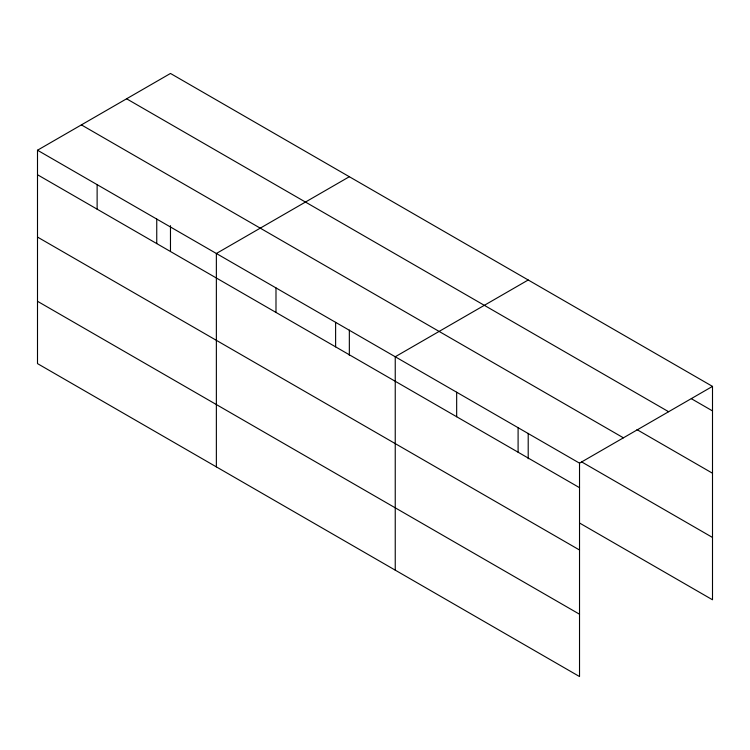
<?xml version="1.0" encoding="UTF-8"?>
<svg xmlns="http://www.w3.org/2000/svg" width="750" height="750" viewBox="0 0 750 750"><rect width="100%" height="100%" fill="white"/><g stroke="black" fill="none" stroke-linecap="round" stroke-linejoin="round"><path stroke-width="1.12" d="M579.525 550.003L579.525 463.163L37.5 150.225L37.5 363.609L579.525 676.547L579.525 550.003L37.5 237.066M579.572 523.031L712.5 599.775L712.5 386.391L170.475 73.453L37.5 150.225M349.341 176.719L216.366 253.491L216.366 466.884M528.206 279.994L395.241 356.756L395.241 570.15M579.525 463.163L712.5 386.391M691.35 398.7L712.5 410.906M126.591 98.784L668.616 411.722M636.975 429.628L712.5 473.231M81.384 124.884L623.409 437.822M581.587 461.869L712.5 537.45M37.5 174.741L579.525 487.678M37.5 301.284L579.525 614.222M528.206 433.359L528.206 458.756M518.1 427.697L518.1 452.213M456.666 392.231L456.666 416.747M349.341 330.094L349.341 355.481M335.616 322.341L335.616 346.856M275.991 287.916L275.991 312.431M170.475 225.666L170.475 251.062M156.75 219.066L156.75 243.591M97.125 184.65L97.125 209.166"/></g></svg>
